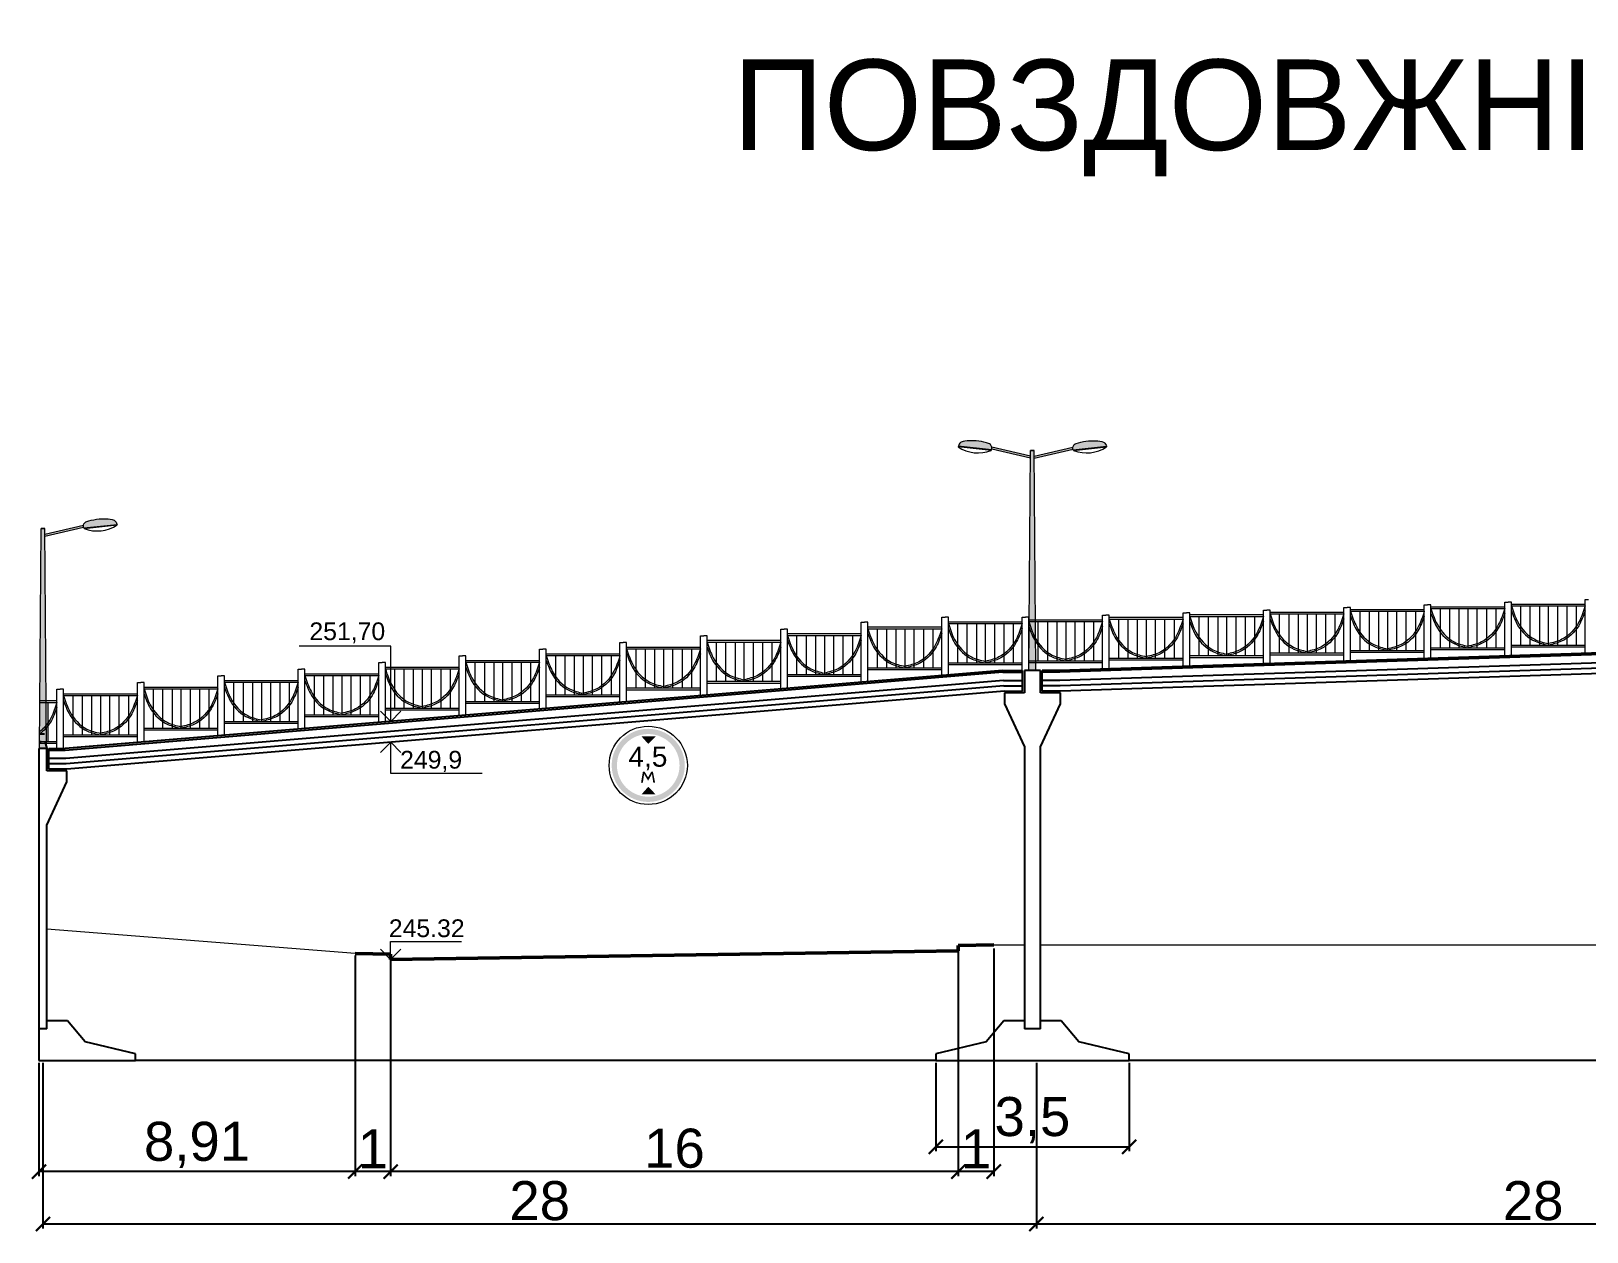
# Model space of a CAD drawing. Header units: millimetres. Extents: x -2123 to 5424, y -1286 to 835.
# Drawn here: x 4680.64 to 4724.49, y -855.01 to -821.18 of the extents above; entities that cross this region are included whole.
import ezdxf

# ---------------------------------------------------------------- set-up
doc = ezdxf.new("R2010")
doc.units = ezdxf.units.MM
doc.linetypes.add('невидимая2', pattern=[4.7625, 3.175, -1.5875])
doc.layers.get('0').update_dxf_attribs({"lineweight": 15})
for name, color, linetype, lineweight in [('вертикалка', 6, 'Continuous', 15), ('дорога', 126, 'Continuous', 25), ('Текст', 7, 'Continuous', 15)]:
    doc.layers.add(name, color=color, linetype=linetype, lineweight=lineweight)
doc.layers.add('розрізи', color=7, linetype='Continuous')
doc.styles.get("Standard").update_dxf_attribs({"font": 'arial.ttf'})
doc.dimstyles.new('Переход', dxfattribs={"dimscale": 0.1, "dimtxt": 11, "dimasz": 4, "dimexe": 1.25, "dimexo": 0.625, "dimgap": 0.9, "dimtad": 1, "dimtxsty": 'Standard', "dimblk": 'ARCHTICK', "dimcen": 2.5, "dimadec": 0, "dimazin": 0, "dimtfac": 1, "dimtmove": 0, "dimatfit": 3, "dimldrblk": 'ARCHTICK', "dimfxl": 1, "dimarcsym": 0})

# ---------------------------------------------------------------- blocks, each defined once
blk = doc.blocks.new('_ArchTick')
at = {"color": 0, "linetype": 'ByBlock', "const_width": 0.15}
blk.add_lwpolyline([(-0.5, -0.5), (0.5, 0.5)], dxfattribs=at)
blk = doc.blocks.new('*D859')
at = {"layer": 'Defpoints', "color": 0, "lineweight": 20, "transparency": 16777216}
for p in [(4708.979, -850.188), (4736.979, -850.188), (4708.979, -854.791)]:
    blk.add_point(p, dxfattribs=at)
at = {"layer": 'Текст', "color": 0, "lineweight": -2, "transparency": 16777216}
for p, q in [((4708.979, -850.25), (4708.979, -854.916)), ((4736.979, -850.25), (4736.979, -854.916)), ((4736.979, -854.791), (4708.979, -854.791))]:
    blk.add_line(p, q, dxfattribs=at)
at = {"layer": 'Текст', "color": 0, "lineweight": -2, "transparency": 16777216, "xscale": 0.4, "yscale": 0.4, "zscale": 0.4, "rotation": 180}
blk.add_blockref('_ArchTick', (4708.979, -854.791), dxfattribs=at)
at = {"layer": 'Текст', "color": 0, "lineweight": -2, "transparency": 16777216, "xscale": 0.4, "yscale": 0.4, "zscale": 0.4}
blk.add_blockref('_ArchTick', (4736.979, -854.791), dxfattribs=at)
at = {"layer": 'Текст', "color": 0, "transparency": 16777216, "insert": (4722.979, -854.139), "char_height": 1.1, "attachment_point": 5}
blk.add_mtext('28', dxfattribs=at)
blk = doc.blocks.new('*D860')
at = {"layer": 'Defpoints', "color": 0, "lineweight": 20, "transparency": 16777216}
for p in [(4680.979, -850.188), (4708.979, -850.188), (4680.979, -854.791)]:
    blk.add_point(p, dxfattribs=at)
at = {"layer": 'Текст', "color": 0, "lineweight": -2, "transparency": 16777216}
for p, q in [((4680.979, -850.25), (4680.979, -854.916)), ((4708.979, -850.25), (4708.979, -854.916)), ((4708.979, -854.791), (4680.979, -854.791))]:
    blk.add_line(p, q, dxfattribs=at)
at = {"layer": 'Текст', "color": 0, "lineweight": -2, "transparency": 16777216, "xscale": 0.4, "yscale": 0.4, "zscale": 0.4, "rotation": 180}
blk.add_blockref('_ArchTick', (4680.979, -854.791), dxfattribs=at)
at = {"layer": 'Текст', "color": 0, "lineweight": -2, "transparency": 16777216, "xscale": 0.4, "yscale": 0.4, "zscale": 0.4}
blk.add_blockref('_ArchTick', (4708.979, -854.791), dxfattribs=at)
at = {"layer": 'Текст', "color": 0, "transparency": 16777216, "insert": (4694.979, -854.139), "char_height": 1.1, "attachment_point": 5}
blk.add_mtext('28', dxfattribs=at)
blk = doc.blocks.new('*D861')
at = {"layer": 'Defpoints', "color": 0, "lineweight": 20, "transparency": 16777216}
for p in [(4706.777, -847.095), (4690.777, -847.335), (4690.777, -853.313)]:
    blk.add_point(p, dxfattribs=at)
at = {"layer": 'Текст', "color": 0, "lineweight": -2, "transparency": 16777216}
for p, q in [((4706.777, -847.157), (4706.777, -853.438)), ((4690.777, -847.397), (4690.777, -853.438)), ((4706.777, -853.313), (4690.777, -853.313))]:
    blk.add_line(p, q, dxfattribs=at)
at = {"layer": 'Текст', "color": 0, "lineweight": -2, "transparency": 16777216, "xscale": 0.4, "yscale": 0.4, "zscale": 0.4, "rotation": 180}
blk.add_blockref('_ArchTick', (4690.777, -853.313), dxfattribs=at)
at = {"layer": 'Текст', "color": 0, "lineweight": -2, "transparency": 16777216, "xscale": 0.4, "yscale": 0.4, "zscale": 0.4}
blk.add_blockref('_ArchTick', (4706.777, -853.313), dxfattribs=at)
at = {"layer": 'Текст', "color": 0, "transparency": 16777216, "insert": (4698.777, -852.662), "char_height": 1.1, "attachment_point": 5}
blk.add_mtext('16', dxfattribs=at)
blk = doc.blocks.new('*D862')
at = {"layer": 'Defpoints', "color": 0, "lineweight": 20, "transparency": 16777216}
for p in [(4689.777, -847.165), (4690.777, -847.185), (4689.777, -853.313)]:
    blk.add_point(p, dxfattribs=at)
at = {"layer": 'Текст', "color": 0, "lineweight": -2, "transparency": 16777216}
for p, q in [((4689.777, -847.227), (4689.777, -853.438)), ((4690.777, -847.247), (4690.777, -853.438)), ((4690.777, -853.313), (4689.777, -853.313))]:
    blk.add_line(p, q, dxfattribs=at)
at = {"layer": 'Текст', "color": 0, "lineweight": -2, "transparency": 16777216, "xscale": 0.4, "yscale": 0.4, "zscale": 0.4, "rotation": 180}
blk.add_blockref('_ArchTick', (4689.777, -853.313), dxfattribs=at)
at = {"layer": 'Текст', "color": 0, "lineweight": -2, "transparency": 16777216, "xscale": 0.4, "yscale": 0.4, "zscale": 0.4}
blk.add_blockref('_ArchTick', (4690.777, -853.313), dxfattribs=at)
at = {"layer": 'Текст', "color": 0, "transparency": 16777216, "insert": (4690.277, -852.671), "char_height": 1.1, "attachment_point": 5}
blk.add_mtext('1', dxfattribs=at)
blk = doc.blocks.new('*D841')
at = {"layer": 'Defpoints', "color": 0, "lineweight": 20, "transparency": 16777216}
for p in [(4706.777, -846.945), (4707.777, -846.965), (4706.777, -853.313)]:
    blk.add_point(p, dxfattribs=at)
at = {"layer": 'Текст', "color": 0, "lineweight": -2, "transparency": 16777216}
for p, q in [((4706.777, -847.007), (4706.777, -853.438)), ((4707.777, -847.027), (4707.777, -853.438)), ((4707.777, -853.313), (4706.777, -853.313))]:
    blk.add_line(p, q, dxfattribs=at)
at = {"layer": 'Текст', "color": 0, "lineweight": -2, "transparency": 16777216, "xscale": 0.4, "yscale": 0.4, "zscale": 0.4, "rotation": 180}
blk.add_blockref('_ArchTick', (4706.777, -853.313), dxfattribs=at)
at = {"layer": 'Текст', "color": 0, "lineweight": -2, "transparency": 16777216, "xscale": 0.4, "yscale": 0.4, "zscale": 0.4}
blk.add_blockref('_ArchTick', (4707.777, -853.313), dxfattribs=at)
at = {"layer": 'Текст', "color": 0, "transparency": 16777216, "insert": (4707.277, -852.671), "char_height": 1.1, "attachment_point": 5}
blk.add_mtext('1', dxfattribs=at)
blk = doc.blocks.new('*D868')
at = {"layer": 'Defpoints', "color": 0, "lineweight": 20, "transparency": 16777216}
for p in [(4706.142, -850.188), (4711.59, -850.188), (4711.59, -852.616)]:
    blk.add_point(p, dxfattribs=at)
at = {"layer": 'Текст', "color": 0, "lineweight": -2, "transparency": 16777216}
for p, q in [((4706.142, -850.25), (4706.142, -852.741)), ((4711.59, -850.25), (4711.59, -852.741)), ((4706.142, -852.616), (4711.59, -852.616))]:
    blk.add_line(p, q, dxfattribs=at)
at = {"layer": 'Текст', "color": 0, "lineweight": -2, "transparency": 16777216, "xscale": 0.4, "yscale": 0.4, "zscale": 0.4, "rotation": 180}
blk.add_blockref('_ArchTick', (4706.142, -852.616), dxfattribs=at)
at = {"layer": 'Текст', "color": 0, "lineweight": -2, "transparency": 16777216, "xscale": 0.4, "yscale": 0.4, "zscale": 0.4}
blk.add_blockref('_ArchTick', (4711.59, -852.616), dxfattribs=at)
at = {"layer": 'Текст', "color": 0, "transparency": 16777216, "insert": (4708.866, -851.865), "char_height": 1.1, "attachment_point": 5}
blk.add_mtext('3,5', dxfattribs=at)
blk = doc.blocks.new('3-13')
h = blk.add_hatch(color=1)
edge = h.paths.add_edge_path(flags=16)
edge.add_arc((3.5, 0), 2.8, 0, 360)
edge = h.paths.add_edge_path()
edge.add_arc((3.5, 0), 3.27, 0, 360)
blk.add_hatch(color=7).paths.add_polyline_path([(3.13, -0.77), (3.49, -1.37), (3.83, -0.77), (3.95, -1.54), (4.11, -1.54), (3.92, -0.57), (3.77, -0.57), (3.48, -1.07), (3.18, -0.57), (3.02, -0.57), (2.86, -1.54), (3.02, -1.54)])
at = {"color": 1}
blk.add_circle((3.5, 0), 3.5, dxfattribs=at)
at = {"color": 7}
for points in [[(2.89, 2.6), (4.17, 2.6), (3.5, 1.92)], [(2.89, -2.6), (4.17, -2.6), (3.5, -1.92)]]:
    blk.add_solid(points, dxfattribs=at)
at = {"insert": (1.72, 1.68), "char_height": 1.8, "attachment_point": 1}
blk.add_mtext_dynamic_manual_height_columns('4,5', width=3.8991, gutter_width=12.5, heights=[0], dxfattribs=at)
blk = doc.blocks.new('*D911')
at = {"layer": 'Defpoints', "color": 0, "lineweight": 20, "transparency": 16777216}
for p in [(4689.777, -847.165), (4680.866, -850.188), (4680.866, -853.313)]:
    blk.add_point(p, dxfattribs=at)
at = {"layer": 'Текст', "color": 0, "lineweight": -2, "transparency": 16777216}
for p, q in [((4689.777, -847.227), (4689.777, -853.438)), ((4680.866, -850.25), (4680.866, -853.438)), ((4689.777, -853.313), (4680.866, -853.313))]:
    blk.add_line(p, q, dxfattribs=at)
at = {"layer": 'Текст', "color": 0, "lineweight": -2, "transparency": 16777216, "xscale": 0.4, "yscale": 0.4, "zscale": 0.4, "rotation": 180}
blk.add_blockref('_ArchTick', (4680.866, -853.313), dxfattribs=at)
at = {"layer": 'Текст', "color": 0, "lineweight": -2, "transparency": 16777216, "xscale": 0.4, "yscale": 0.4, "zscale": 0.4}
blk.add_blockref('_ArchTick', (4689.777, -853.313), dxfattribs=at)
at = {"layer": 'Текст', "color": 0, "transparency": 16777216, "insert": (4685.321, -852.562), "char_height": 1.1, "attachment_point": 5}
blk.add_mtext('8,91', dxfattribs=at)

msp = doc.modelspace()

# ---------------------------------------------------------------- hatches: boundary and pattern name
at = {"layer": 'дорога', "lineweight": 5}
h = msp.add_hatch(color=0, dxfattribs=at)
h.dxf.hatch_style = 2
h.paths.add_polyline_path([(4708.965, -838.997), (4708.767, -838.998), (4708.765, -839.195), (4708.967, -839.195)])
h.paths.add_polyline_path([(4708.815, -832.997), (4708.915, -832.997), (4708.965, -838.997), (4708.765, -838.997)])
edge = h.paths.add_edge_path()
edge.add_spline(control_points=[(4710.015, -832.976), (4710.008, -832.959), (4710.005, -832.935), (4710.004, -832.906)], knot_values=[411.134828, 411.134828, 411.134828, 411.134828, 430.443611, 430.443611, 430.443611, 430.443611], degree=3, periodic=0)
edge.add_spline(control_points=[(4710.004, -832.906), (4710.027, -832.834), (4710.089, -832.788), (4710.414, -832.72), (4710.628, -832.723), (4710.847, -832.728), (4710.93, -832.81), (4710.951, -832.866), (4710.954, -832.877)], knot_values=[0, 0, 0, 0, 32.530138, 77.21019, 130.242015, 174.657331, 196.410436, 202.267979, 202.267979, 202.267979, 202.267979], degree=3, periodic=0)
edge.add_line((4710.954, -832.877), (4710.015, -832.976))
edge = h.paths.add_edge_path()
edge.add_spline(control_points=[(4710.004, -832.906), (4710.005, -832.927), (4710.007, -832.946), (4710.01, -832.961)], knot_values=[416.32852, 416.32852, 416.32852, 416.32852, 430.443611, 430.443611, 430.443611, 430.443611], degree=3, periodic=0)
edge.add_line((4710.01, -832.961), (4708.917, -833.213))
edge.add_line((4708.917, -833.213), (4708.916, -833.153))
edge.add_line((4708.916, -833.153), (4710.004, -832.906))
edge = h.paths.add_edge_path()
edge.add_spline(control_points=[(4706.777, -832.877), (4706.78, -832.866), (4706.8, -832.81), (4706.883, -832.728), (4707.102, -832.723), (4707.316, -832.72), (4707.641, -832.788), (4707.703, -832.834), (4707.726, -832.906)], knot_values=[0, 0, 0, 0, 5.857543, 27.610648, 72.025964, 125.057789, 169.737841, 202.267979, 202.267979, 202.267979, 202.267979], degree=3, periodic=0)
edge.add_spline(control_points=[(4707.726, -832.906), (4707.725, -832.935), (4707.722, -832.959), (4707.715, -832.976)], knot_values=[411.134828, 411.134828, 411.134828, 411.134828, 430.443611, 430.443611, 430.443611, 430.443611], degree=3, periodic=0)
edge.add_line((4707.715, -832.976), (4706.777, -832.877))
edge = h.paths.add_edge_path()
edge.add_line((4708.814, -833.153), (4708.813, -833.213))
edge.add_line((4708.813, -833.213), (4707.72, -832.961))
edge.add_spline(control_points=[(4707.72, -832.961), (4707.724, -832.946), (4707.725, -832.927), (4707.726, -832.906)], knot_values=[416.32852, 416.32852, 416.32852, 416.32852, 430.443611, 430.443611, 430.443611, 430.443611], degree=3, periodic=0)
edge.add_line((4707.726, -832.906), (4708.814, -833.153))
h = msp.add_hatch(color=0, dxfattribs=at)
h.dxf.hatch_style = 2
h.paths.add_polyline_path([(4681.078, -841.196), (4680.879, -841.198), (4680.878, -841.395), (4681.079, -841.395)])
h.paths.add_polyline_path([(4680.928, -835.196), (4681.028, -835.196), (4681.078, -841.196), (4680.878, -841.196)])
edge = h.paths.add_edge_path()
edge.add_spline(control_points=[(4682.128, -835.176), (4682.12, -835.158), (4682.118, -835.135), (4682.117, -835.105)], knot_values=[411.134828, 411.134828, 411.134828, 411.134828, 430.443611, 430.443611, 430.443611, 430.443611], degree=3, periodic=0)
edge.add_spline(control_points=[(4682.117, -835.105), (4682.14, -835.034), (4682.202, -834.987), (4682.527, -834.919), (4682.741, -834.922), (4682.96, -834.928), (4683.043, -835.009), (4683.063, -835.066), (4683.066, -835.077)], knot_values=[0, 0, 0, 0, 32.530138, 77.21019, 130.242015, 174.657331, 196.410436, 202.267979, 202.267979, 202.267979, 202.267979], degree=3, periodic=0)
edge.add_line((4683.066, -835.077), (4682.128, -835.176))
edge = h.paths.add_edge_path()
edge.add_spline(control_points=[(4682.117, -835.105), (4682.118, -835.127), (4682.119, -835.145), (4682.123, -835.16)], knot_values=[416.32852, 416.32852, 416.32852, 416.32852, 430.443611, 430.443611, 430.443611, 430.443611], degree=3, periodic=0)
edge.add_line((4682.123, -835.16), (4681.029, -835.412))
edge.add_line((4681.029, -835.412), (4681.029, -835.353))
edge.add_line((4681.029, -835.353), (4682.117, -835.105))

# ---------------------------------------------------------------- linework, layer by layer
at = {"color": 0}
for p, q in [((4689.777, -847.165), (4681.091, -846.48)), ((4707.777, -846.925), (4708.641, -846.925)), ((4709.091, -846.925), (4736.641, -846.925))]:
    msp.add_line(p, q, dxfattribs=at)
at = {"color": 0, "lineweight": 50}
msp.add_line((4706.777, -847.095), (4706.774, -846.945), dxfattribs=at)
at = {"color": 0, "lineweight": 9}
for points in [[(4690.781, -840.631), (4690.781, -838.505), (4688.202, -838.505)], [(4690.779, -840.629), (4690.491, -840.341)], [(4690.779, -840.629), (4691.067, -840.341)], [(4690.781, -841.213), (4690.493, -841.501)], [(4690.777, -841.213), (4690.777, -842.086), (4693.355, -842.086)], [(4690.781, -841.213), (4691.069, -841.501)], [(4690.777, -847.335), (4690.489, -847.047)], [(4690.777, -847.335), (4690.777, -846.835), (4692.777, -846.835)], [(4690.777, -847.335), (4691.065, -847.047)], [(4690.777, -847.335), (4691.065, -847.047)]]:
    msp.add_lwpolyline(points, dxfattribs=at)
at = {"color": 0, "lineweight": 50}
for points in [[(4690.777, -847.335), (4706.777, -847.095)], [(4707.777, -846.925), (4706.777, -846.945)], [(4689.777, -847.165), (4690.777, -847.185)], [(4690.777, -847.335), (4690.777, -847.185)]]:
    msp.add_lwpolyline(points, dxfattribs=at)
at = {"layer": 'дорога', "color": 0, "lineweight": 5}
for p, q in [((4707.703, -832.995), (4706.773, -832.893)), ((4707.715, -832.976), (4706.777, -832.877)), ((4708.813, -833.213), (4707.72, -832.961)), ((4708.814, -833.153), (4707.726, -832.906)), ((4708.765, -839.195), (4708.815, -832.997)), ((4708.815, -832.997), (4708.915, -832.997)), ((4708.915, -832.997), (4708.815, -832.997)), ((4708.967, -839.195), (4708.915, -832.997)), ((4708.916, -833.153), (4710.004, -832.906)), ((4708.917, -833.213), (4710.01, -832.961)), ((4710.015, -832.976), (4710.954, -832.877)), ((4710.028, -832.995), (4710.957, -832.893)), ((4708.812, -833.382), (4708.812, -833.381)), ((4708.918, -833.382), (4708.918, -833.381)), ((4680.878, -841.395), (4680.928, -835.196)), ((4680.928, -835.196), (4681.028, -835.196)), ((4681.028, -835.196), (4680.928, -835.196)), ((4681.079, -841.395), (4681.028, -835.196)), ((4681.029, -835.353), (4682.117, -835.105)), ((4681.029, -835.412), (4682.123, -835.16)), ((4682.128, -835.176), (4683.066, -835.077)), ((4682.14, -835.195), (4683.07, -835.093)), ((4680.924, -835.581), (4680.925, -835.581)), ((4681.031, -835.581), (4681.031, -835.581)), ((4715.378, -839.008), (4715.378, -837.492)), ((4715.378, -837.492), (4715.472, -837.492)), ((4715.566, -837.492), (4715.472, -837.492)), ((4715.566, -837.492), (4715.472, -837.492)), ((4715.566, -839.002), (4715.566, -837.492)), ((4717.645, -838.935), (4717.645, -837.419)), ((4717.645, -837.419), (4717.739, -837.419)), ((4717.833, -837.419), (4717.739, -837.419)), ((4717.833, -837.419), (4717.739, -837.419)), ((4717.833, -838.928), (4717.833, -837.419)), ((4717.833, -837.474), (4719.912, -837.474)), ((4719.912, -838.861), (4719.912, -837.345)), ((4719.912, -837.345), (4720.006, -837.345)), ((4720.1, -837.345), (4720.006, -837.345)), ((4720.1, -837.345), (4720.006, -837.345)), ((4720.1, -838.855), (4720.1, -837.345)), ((4720.1, -837.4), (4722.179, -837.4)), ((4720.1, -837.45), (4722.179, -837.45)), ((4720.358, -837.45), (4720.358, -838.553)), ((4720.623, -837.45), (4720.623, -838.553)), ((4720.889, -837.45), (4720.889, -838.553)), ((4721.14, -837.45), (4721.14, -838.553)), ((4721.396, -837.45), (4721.396, -838.553)), ((4721.662, -837.45), (4721.662, -838.553)), ((4721.927, -837.45), (4721.927, -838.553)), ((4722.179, -838.787), (4722.179, -837.271)), ((4722.179, -837.271), (4722.274, -837.271)), ((4722.368, -837.271), (4722.274, -837.271)), ((4722.368, -837.271), (4722.274, -837.271)), ((4722.368, -838.781), (4722.368, -837.271)), ((4722.368, -837.326), (4724.447, -837.326)), ((4722.368, -837.376), (4724.447, -837.376)), ((4722.625, -837.376), (4722.625, -838.48)), ((4722.89, -837.376), (4722.89, -838.48)), ((4723.156, -837.376), (4723.156, -838.48)), ((4723.407, -837.376), (4723.407, -838.48)), ((4723.663, -837.376), (4723.663, -838.48)), ((4723.929, -837.376), (4723.929, -838.48)), ((4724.194, -837.376), (4724.194, -838.48)), ((4724.447, -838.713), (4724.447, -837.197)), ((4724.447, -837.197), (4724.541, -837.197)), ((4704.043, -837.838), (4704.137, -837.838)), ((4704.043, -839.527), (4704.043, -837.838)), ((4704.231, -837.838), (4704.137, -837.838)), ((4704.231, -839.511), (4704.231, -837.838)), ((4704.231, -839.511), (4704.231, -837.838)), ((4706.31, -837.695), (4706.404, -837.695)), ((4706.31, -839.338), (4706.31, -837.695)), ((4706.498, -837.695), (4706.404, -837.695)), ((4706.498, -837.695), (4706.404, -837.695)), ((4706.498, -839.323), (4706.498, -837.695)), ((4706.498, -839.323), (4706.498, -837.695)), ((4706.498, -837.825), (4708.577, -837.825)), ((4706.498, -837.875), (4708.577, -837.875)), ((4706.755, -837.875), (4706.755, -838.978)), ((4707.021, -837.875), (4707.021, -838.978)), ((4707.287, -837.875), (4707.287, -838.978)), ((4707.538, -837.875), (4707.538, -838.978)), ((4707.793, -837.875), (4707.793, -838.978)), ((4708.059, -837.875), (4708.059, -838.978)), ((4708.325, -837.875), (4708.325, -838.978)), ((4708.577, -839.195), (4708.577, -837.695)), ((4708.577, -837.695), (4708.671, -837.695)), ((4708.765, -837.695), (4708.671, -837.695)), ((4708.765, -837.695), (4708.671, -837.695)), ((4708.765, -839.195), (4708.765, -837.695)), ((4708.765, -839.195), (4708.765, -837.695)), ((4708.765, -837.769), (4710.844, -837.769)), ((4708.765, -837.819), (4710.844, -837.819)), ((4709.022, -837.819), (4709.022, -838.923)), ((4709.288, -837.819), (4709.288, -838.923)), ((4709.554, -837.819), (4709.554, -838.923)), ((4709.805, -837.819), (4709.805, -838.923)), ((4710.06, -837.819), (4710.06, -838.923)), ((4710.326, -837.819), (4710.326, -838.923)), ((4710.592, -837.819), (4710.592, -838.923)), ((4710.844, -839.156), (4710.844, -837.64)), ((4710.844, -837.64), (4710.938, -837.64)), ((4711.032, -837.64), (4710.938, -837.64)), ((4711.032, -837.64), (4710.938, -837.64)), ((4711.032, -839.15), (4711.032, -837.64)), ((4711.032, -837.695), (4713.111, -837.695)), ((4711.032, -837.745), (4713.111, -837.745)), ((4711.289, -837.745), (4711.289, -838.849)), ((4711.555, -837.745), (4711.555, -838.849)), ((4711.821, -837.745), (4711.821, -838.849)), ((4712.072, -837.745), (4712.072, -838.849)), ((4712.328, -837.745), (4712.328, -838.849)), ((4712.593, -837.745), (4712.593, -838.849)), ((4712.859, -837.745), (4712.859, -838.849)), ((4713.111, -839.082), (4713.111, -837.566)), ((4713.111, -837.566), (4713.205, -837.566)), ((4713.299, -837.566), (4713.205, -837.566)), ((4713.299, -837.566), (4713.205, -837.566)), ((4713.299, -839.076), (4713.299, -837.566)), ((4713.299, -837.622), (4715.378, -837.622)), ((4713.299, -837.672), (4715.378, -837.672)), ((4713.556, -837.672), (4713.556, -838.775)), ((4713.822, -837.672), (4713.822, -838.775)), ((4714.088, -837.672), (4714.088, -838.775)), ((4714.339, -837.672), (4714.339, -838.775)), ((4714.595, -837.672), (4714.595, -838.775)), ((4714.86, -837.672), (4714.86, -838.775)), ((4715.126, -837.672), (4715.126, -838.775)), ((4715.566, -837.548), (4717.645, -837.548)), ((4715.566, -837.598), (4717.645, -837.598)), ((4715.824, -837.598), (4715.824, -838.701)), ((4716.089, -837.598), (4716.089, -838.701)), ((4716.355, -837.598), (4716.355, -838.701)), ((4716.606, -837.598), (4716.606, -838.701)), ((4716.862, -837.598), (4716.862, -838.701)), ((4717.127, -837.598), (4717.127, -838.701)), ((4717.393, -837.598), (4717.393, -838.701)), ((4717.833, -837.524), (4719.912, -837.524)), ((4718.091, -837.524), (4718.091, -838.627)), ((4718.356, -837.524), (4718.356, -838.627)), ((4718.622, -837.524), (4718.622, -838.627)), ((4718.873, -837.524), (4718.873, -838.627)), ((4719.129, -837.524), (4719.129, -838.627)), ((4719.394, -837.524), (4719.394, -838.627)), ((4719.66, -837.524), (4719.66, -838.627)), ((4699.509, -838.216), (4699.603, -838.216)), ((4699.509, -839.904), (4699.509, -838.216)), ((4699.697, -838.216), (4699.603, -838.216)), ((4699.697, -839.889), (4699.697, -838.216)), ((4699.697, -839.889), (4699.697, -838.216)), ((4699.697, -838.345), (4701.776, -838.345)), ((4701.776, -838.027), (4701.87, -838.027)), ((4701.776, -839.716), (4701.776, -838.027)), ((4701.964, -838.027), (4701.87, -838.027)), ((4701.964, -839.7), (4701.964, -838.027)), ((4701.964, -839.7), (4701.964, -838.027)), ((4701.964, -838.156), (4704.043, -838.156)), ((4701.964, -838.206), (4704.043, -838.206)), ((4702.221, -838.206), (4702.221, -839.309)), ((4702.487, -838.206), (4702.487, -839.309)), ((4702.753, -838.206), (4702.753, -839.309)), ((4703.003, -838.206), (4703.003, -839.309)), ((4703.259, -838.206), (4703.259, -839.309)), ((4703.525, -838.206), (4703.525, -839.309)), ((4703.791, -838.206), (4703.791, -839.309)), ((4704.231, -837.967), (4706.31, -837.967)), ((4704.231, -838.017), (4706.31, -838.017)), ((4704.488, -838.017), (4704.488, -839.121)), ((4704.754, -838.017), (4704.754, -839.121)), ((4705.02, -838.017), (4705.02, -839.121)), ((4705.271, -838.017), (4705.271, -839.121)), ((4705.526, -838.017), (4705.526, -839.121)), ((4705.792, -838.017), (4705.792, -839.121)), ((4706.058, -838.017), (4706.058, -839.121)), ((4692.708, -838.782), (4692.802, -838.782)), ((4692.708, -840.471), (4692.708, -838.782)), ((4692.896, -838.782), (4692.802, -838.782)), ((4692.896, -840.455), (4692.896, -838.782)), ((4692.896, -840.455), (4692.896, -838.782)), ((4694.975, -838.593), (4695.069, -838.593)), ((4694.975, -840.282), (4694.975, -838.593)), ((4695.163, -838.593), (4695.069, -838.593)), ((4695.163, -840.266), (4695.163, -838.593)), ((4695.163, -840.266), (4695.163, -838.593)), ((4695.163, -838.722), (4697.242, -838.722)), ((4695.163, -838.772), (4697.242, -838.772)), ((4695.42, -838.772), (4695.42, -839.876)), ((4695.686, -838.772), (4695.686, -839.876)), ((4695.951, -838.772), (4695.951, -839.876)), ((4696.202, -838.772), (4696.202, -839.876)), ((4696.458, -838.772), (4696.458, -839.876)), ((4696.724, -838.772), (4696.724, -839.876)), ((4696.99, -838.772), (4696.99, -839.876)), ((4697.242, -838.404), (4697.336, -838.404)), ((4697.242, -840.093), (4697.242, -838.404)), ((4697.43, -838.404), (4697.336, -838.404)), ((4697.43, -840.077), (4697.43, -838.404)), ((4697.43, -840.077), (4697.43, -838.404)), ((4697.43, -838.534), (4699.509, -838.534)), ((4697.43, -838.584), (4699.509, -838.584)), ((4697.687, -838.584), (4697.687, -839.687)), ((4697.953, -838.584), (4697.953, -839.687)), ((4698.218, -838.584), (4698.218, -839.687)), ((4698.469, -838.584), (4698.469, -839.687)), ((4698.725, -838.584), (4698.725, -839.687)), ((4698.991, -838.584), (4698.991, -839.687)), ((4699.257, -838.584), (4699.257, -839.687)), ((4699.697, -838.395), (4701.776, -838.395)), ((4699.954, -838.395), (4699.954, -839.498)), ((4700.22, -838.395), (4700.22, -839.498)), ((4700.486, -838.395), (4700.486, -839.498)), ((4700.736, -838.395), (4700.736, -839.498)), ((4700.992, -838.395), (4700.992, -839.498)), ((4701.258, -838.395), (4701.258, -839.498)), ((4701.524, -838.395), (4701.524, -839.498)), ((4713.299, -838.775), (4715.378, -838.775)), ((4713.299, -838.825), (4715.378, -838.825)), ((4715.566, -838.701), (4717.645, -838.701)), ((4715.566, -838.751), (4717.645, -838.751)), ((4717.833, -838.627), (4719.912, -838.627)), ((4717.833, -838.677), (4719.912, -838.677)), ((4720.1, -838.553), (4722.179, -838.553)), ((4720.1, -838.603), (4722.179, -838.603)), ((4722.368, -838.48), (4724.447, -838.48)), ((4722.368, -838.53), (4724.447, -838.53)), ((4688.174, -839.159), (4688.268, -839.159)), ((4688.174, -840.848), (4688.174, -839.159)), ((4688.362, -839.159), (4688.268, -839.159)), ((4688.362, -840.832), (4688.362, -839.159)), ((4688.362, -840.832), (4688.362, -839.159)), ((4690.441, -838.971), (4690.535, -838.971)), ((4690.441, -840.659), (4690.441, -838.971)), ((4690.629, -838.971), (4690.535, -838.971)), ((4690.629, -840.644), (4690.629, -838.971)), ((4690.629, -840.644), (4690.629, -838.971)), ((4690.629, -839.1), (4692.708, -839.1)), ((4690.629, -839.15), (4692.708, -839.15)), ((4690.886, -839.15), (4690.886, -840.253)), ((4691.152, -839.15), (4691.152, -840.253)), ((4691.417, -839.15), (4691.417, -840.253)), ((4691.668, -839.15), (4691.668, -840.253)), ((4691.924, -839.15), (4691.924, -840.253)), ((4692.19, -839.15), (4692.19, -840.253)), ((4692.455, -839.15), (4692.455, -840.253)), ((4692.896, -838.911), (4694.975, -838.911)), ((4692.896, -838.961), (4694.975, -838.961)), ((4693.153, -838.961), (4693.153, -840.064)), ((4693.419, -838.961), (4693.419, -840.064)), ((4693.684, -838.961), (4693.684, -840.064)), ((4693.935, -838.961), (4693.935, -840.064)), ((4694.191, -838.961), (4694.191, -840.064)), ((4694.457, -838.961), (4694.457, -840.064)), ((4694.723, -838.961), (4694.723, -840.064)), ((4704.231, -839.121), (4706.31, -839.121)), ((4704.231, -839.171), (4706.31, -839.171)), ((4706.498, -838.978), (4708.577, -838.978)), ((4706.498, -839.028), (4708.577, -839.028)), ((4708.765, -838.923), (4710.844, -838.923)), ((4708.765, -838.973), (4710.844, -838.973)), ((4711.032, -838.849), (4713.111, -838.849)), ((4711.032, -838.899), (4713.111, -838.899)), ((4683.639, -839.537), (4683.733, -839.537)), ((4683.639, -841.225), (4683.639, -839.537)), ((4683.828, -839.537), (4683.733, -839.537)), ((4683.828, -841.21), (4683.828, -839.537)), ((4683.828, -841.21), (4683.828, -839.537)), ((4683.828, -839.666), (4685.907, -839.666)), ((4685.907, -839.348), (4686.001, -839.348)), ((4685.907, -841.037), (4685.907, -839.348)), ((4686.095, -839.348), (4686.001, -839.348)), ((4686.095, -841.021), (4686.095, -839.348)), ((4686.095, -841.021), (4686.095, -839.348)), ((4686.095, -839.477), (4688.174, -839.477)), ((4686.095, -839.527), (4688.174, -839.527)), ((4686.352, -839.527), (4686.352, -840.63)), ((4686.617, -839.527), (4686.617, -840.63)), ((4686.883, -839.527), (4686.883, -840.63)), ((4687.134, -839.527), (4687.134, -840.63)), ((4687.39, -839.527), (4687.39, -840.63)), ((4687.656, -839.527), (4687.656, -840.63)), ((4687.921, -839.527), (4687.921, -840.63)), ((4688.362, -839.288), (4690.441, -839.288)), ((4688.362, -839.338), (4690.441, -839.338)), ((4688.619, -839.338), (4688.619, -840.442)), ((4688.885, -839.338), (4688.885, -840.442)), ((4689.15, -839.338), (4689.15, -840.442)), ((4689.401, -839.338), (4689.401, -840.442)), ((4689.657, -839.338), (4689.657, -840.442)), ((4689.923, -839.338), (4689.923, -840.442)), ((4690.188, -839.338), (4690.188, -840.442)), ((4697.43, -839.687), (4699.509, -839.687)), ((4699.697, -839.498), (4701.776, -839.498)), ((4699.697, -839.548), (4701.776, -839.548)), ((4701.964, -839.309), (4704.043, -839.309)), ((4701.964, -839.359), (4704.043, -839.359)), ((4680.888, -840.093), (4681.372, -840.093)), ((4680.889, -840.043), (4681.372, -840.043)), ((4681.12, -840.093), (4681.12, -841.196)), ((4681.372, -839.725), (4681.466, -839.725)), ((4681.372, -841.414), (4681.372, -839.725)), ((4681.56, -839.725), (4681.466, -839.725)), ((4681.56, -841.398), (4681.56, -839.725)), ((4681.56, -841.398), (4681.56, -839.725)), ((4681.56, -839.854), (4683.639, -839.854)), ((4681.56, -839.904), (4683.639, -839.904)), ((4681.818, -839.904), (4681.818, -841.008)), ((4682.083, -839.904), (4682.083, -841.008)), ((4682.349, -839.904), (4682.349, -841.008)), ((4682.6, -839.904), (4682.6, -841.008)), ((4682.856, -839.904), (4682.856, -841.008)), ((4683.121, -839.904), (4683.121, -841.008)), ((4683.387, -839.904), (4683.387, -841.008)), ((4683.828, -839.716), (4685.907, -839.716)), ((4684.085, -839.716), (4684.085, -840.819)), ((4684.35, -839.716), (4684.35, -840.819)), ((4684.616, -839.716), (4684.616, -840.819)), ((4684.867, -839.716), (4684.867, -840.819)), ((4685.123, -839.716), (4685.123, -840.819)), ((4685.389, -839.716), (4685.389, -840.819)), ((4685.654, -839.716), (4685.654, -840.819)), ((4692.896, -840.064), (4694.975, -840.064)), ((4692.896, -840.114), (4694.975, -840.114)), ((4695.163, -839.876), (4697.242, -839.876)), ((4695.163, -839.926), (4697.242, -839.926)), ((4697.43, -839.737), (4699.509, -839.737)), ((4688.362, -840.442), (4690.441, -840.442)), ((4688.362, -840.492), (4690.441, -840.492)), ((4690.629, -840.253), (4692.708, -840.253)), ((4690.629, -840.303), (4692.708, -840.303)), ((4681.56, -841.008), (4683.639, -841.008)), ((4683.828, -840.819), (4685.907, -840.819)), ((4683.828, -840.869), (4685.907, -840.869)), ((4686.095, -840.63), (4688.174, -840.63)), ((4686.095, -840.68), (4688.174, -840.68)), ((4680.879, -841.196), (4681.372, -841.196)), ((4680.879, -841.246), (4681.372, -841.246)), ((4681.56, -841.058), (4683.639, -841.058))]:
    msp.add_line(p, q, dxfattribs=at)
for centre, start, end in [((4707.335, -832.063), 235.9191, 291.5235), ((4710.395, -832.063), 248.4765, 304.0809), ((4682.508, -834.262), 248.4765, 304.0809)]:
    msp.add_arc(centre, 1.002, start, end, dxfattribs=at)
for points, knots in [([(4707.726, -832.906), (4707.703, -832.834), (4707.641, -832.788), (4707.316, -832.72), (4707.102, -832.723), (4706.883, -832.728), (4706.797, -832.813), (4706.775, -832.879), (4706.773, -832.893)], [0, 0, 0, 0, 32.530138, 77.21019, 130.242015, 174.657331, 196.410436, 205.373259, 205.373259, 205.373259, 205.373259]), ([(4707.703, -832.995), (4707.703, -832.995), (4707.72, -832.977), (4707.725, -832.947), (4707.726, -832.906)], [402.843137, 402.843137, 402.843137, 402.843137, 403.371236, 430.443611, 430.443611, 430.443611, 430.443611]), ([(4710.004, -832.906), (4710.027, -832.834), (4710.089, -832.788), (4710.414, -832.72), (4710.628, -832.723), (4710.847, -832.728), (4710.934, -832.813), (4710.955, -832.879), (4710.957, -832.893)], [0, 0, 0, 0, 32.530138, 77.21019, 130.242015, 174.657331, 196.410436, 205.373259, 205.373259, 205.373259, 205.373259]), ([(4710.028, -832.995), (4710.027, -832.995), (4710.01, -832.977), (4710.006, -832.947), (4710.004, -832.906)], [402.843137, 402.843137, 402.843137, 402.843137, 403.371236, 430.443611, 430.443611, 430.443611, 430.443611]), ([(4682.117, -835.105), (4682.14, -835.034), (4682.202, -834.987), (4682.527, -834.919), (4682.741, -834.922), (4682.96, -834.928), (4683.046, -835.013), (4683.068, -835.079), (4683.07, -835.093)], [0, 0, 0, 0, 32.530138, 77.21019, 130.242015, 174.657331, 196.410436, 205.373259, 205.373259, 205.373259, 205.373259]), ([(4682.14, -835.195), (4682.14, -835.195), (4682.123, -835.177), (4682.118, -835.147), (4682.117, -835.105)], [402.843137, 402.843137, 402.843137, 402.843137, 403.371236, 430.443611, 430.443611, 430.443611, 430.443611]), ([(4681.372, -840.093), (4681.324, -840.243), (4681.225, -840.552), (4681.013, -840.823), (4680.881, -840.927)], [0, 0, 0, 0, 0.4743998, 0.9726488, 0.9726488, 0.9726488, 0.9726488]), ([(4681.372, -840.231), (4681.32, -840.375), (4681.217, -840.66), (4681.004, -840.895), (4680.881, -840.985)], [0, 0, 0, 0, 0.4574186, 0.9064456, 0.9064456, 0.9064456, 0.9064456])]:
    msp.add_open_spline(points, degree=3, knots=knots, dxfattribs=at)
for points in [[(4720.1, -837.45), (4720.273, -837.892), (4720.755, -838.39), (4721.14, -838.512)], [(4722.179, -837.45), (4722.007, -837.892), (4721.525, -838.39), (4721.14, -838.512)], [(4722.368, -837.376), (4722.54, -837.818), (4723.022, -838.316), (4723.407, -838.438)], [(4724.447, -837.376), (4724.274, -837.818), (4723.792, -838.316), (4723.407, -838.438)], [(4706.498, -837.875), (4706.67, -838.317), (4707.153, -838.814), (4707.538, -838.937)], [(4708.577, -837.875), (4708.405, -838.317), (4707.923, -838.814), (4707.538, -838.937)], [(4708.765, -837.819), (4708.937, -838.261), (4709.42, -838.759), (4709.805, -838.881)], [(4710.844, -837.819), (4710.672, -838.261), (4710.19, -838.759), (4709.805, -838.881)], [(4711.032, -837.745), (4711.204, -838.187), (4711.687, -838.685), (4712.072, -838.807)], [(4711.032, -837.884), (4711.217, -838.302), (4711.704, -838.742), (4712.072, -838.849)], [(4713.111, -837.745), (4712.939, -838.187), (4712.457, -838.685), (4712.072, -838.807)], [(4713.111, -837.884), (4712.927, -838.302), (4712.439, -838.742), (4712.072, -838.849)], [(4713.299, -837.672), (4713.472, -838.114), (4713.954, -838.611), (4714.339, -838.734)], [(4713.299, -837.81), (4713.484, -838.228), (4713.971, -838.669), (4714.339, -838.775)], [(4715.378, -837.672), (4715.206, -838.114), (4714.724, -838.611), (4714.339, -838.734)], [(4715.378, -837.81), (4715.194, -838.228), (4714.707, -838.669), (4714.339, -838.775)], [(4715.566, -837.598), (4715.739, -838.04), (4716.221, -838.537), (4716.606, -838.66)], [(4715.566, -837.736), (4715.751, -838.154), (4716.238, -838.595), (4716.606, -838.701)], [(4717.645, -837.598), (4717.473, -838.04), (4716.991, -838.537), (4716.606, -838.66)], [(4717.645, -837.736), (4717.461, -838.154), (4716.974, -838.595), (4716.606, -838.701)], [(4717.833, -837.524), (4718.006, -837.966), (4718.488, -838.464), (4718.873, -838.586)], [(4717.833, -837.662), (4718.018, -838.081), (4718.505, -838.521), (4718.873, -838.627)], [(4719.912, -837.524), (4719.74, -837.966), (4719.258, -838.464), (4718.873, -838.586)], [(4719.912, -837.662), (4719.728, -838.081), (4719.241, -838.521), (4718.873, -838.627)], [(4720.1, -837.588), (4720.285, -838.007), (4720.772, -838.447), (4721.14, -838.553)], [(4722.179, -837.588), (4721.995, -838.007), (4721.508, -838.447), (4721.14, -838.553)], [(4722.368, -837.514), (4722.552, -837.933), (4723.039, -838.373), (4723.407, -838.48)], [(4724.447, -837.514), (4724.262, -837.933), (4723.775, -838.373), (4723.407, -838.48)], [(4701.964, -838.206), (4702.136, -838.648), (4702.618, -839.146), (4703.003, -839.268)], [(4701.964, -838.344), (4702.149, -838.763), (4702.636, -839.203), (4703.003, -839.309)], [(4704.043, -838.206), (4703.871, -838.648), (4703.388, -839.146), (4703.003, -839.268)], [(4704.043, -838.344), (4703.858, -838.763), (4703.371, -839.203), (4703.003, -839.309)], [(4704.231, -838.017), (4704.403, -838.459), (4704.886, -838.957), (4705.271, -839.079)], [(4704.231, -838.156), (4704.416, -838.574), (4704.903, -839.014), (4705.271, -839.121)], [(4706.31, -838.017), (4706.138, -838.459), (4705.656, -838.957), (4705.271, -839.079)], [(4706.31, -838.156), (4706.126, -838.574), (4705.638, -839.014), (4705.271, -839.121)], [(4706.498, -838.013), (4706.683, -838.431), (4707.17, -838.872), (4707.538, -838.978)], [(4708.577, -838.013), (4708.393, -838.431), (4707.905, -838.872), (4707.538, -838.978)], [(4708.765, -837.957), (4708.95, -838.376), (4709.437, -838.816), (4709.805, -838.923)], [(4710.844, -837.957), (4710.66, -838.376), (4710.172, -838.816), (4709.805, -838.923)], [(4695.163, -838.772), (4695.335, -839.214), (4695.817, -839.712), (4696.202, -839.834)], [(4697.242, -838.772), (4697.07, -839.214), (4696.587, -839.712), (4696.202, -839.834)], [(4697.43, -838.584), (4697.602, -839.026), (4698.084, -839.523), (4698.469, -839.646)], [(4697.43, -838.722), (4697.614, -839.14), (4698.102, -839.581), (4698.469, -839.687)], [(4699.509, -838.584), (4699.337, -839.026), (4698.854, -839.523), (4698.469, -839.646)], [(4699.509, -838.722), (4699.324, -839.14), (4698.837, -839.581), (4698.469, -839.687)], [(4699.697, -838.395), (4699.869, -838.837), (4700.351, -839.334), (4700.736, -839.457)], [(4699.697, -838.533), (4699.881, -838.951), (4700.369, -839.392), (4700.736, -839.498)], [(4701.776, -838.395), (4701.604, -838.837), (4701.121, -839.334), (4700.736, -839.457)], [(4701.776, -838.533), (4701.591, -838.951), (4701.104, -839.392), (4700.736, -839.498)], [(4690.629, -839.15), (4690.801, -839.592), (4691.283, -840.089), (4691.668, -840.212)], [(4692.708, -839.15), (4692.535, -839.592), (4692.053, -840.089), (4691.668, -840.212)], [(4692.896, -838.961), (4693.068, -839.403), (4693.55, -839.901), (4693.935, -840.023)], [(4692.896, -839.099), (4693.08, -839.518), (4693.568, -839.958), (4693.935, -840.064)], [(4694.975, -838.961), (4694.803, -839.403), (4694.32, -839.901), (4693.935, -840.023)], [(4694.975, -839.099), (4694.79, -839.518), (4694.303, -839.958), (4693.935, -840.064)], [(4695.163, -838.91), (4695.347, -839.329), (4695.835, -839.769), (4696.202, -839.876)], [(4697.242, -838.91), (4697.057, -839.329), (4696.57, -839.769), (4696.202, -839.876)], [(4686.095, -839.527), (4686.267, -839.969), (4686.749, -840.467), (4687.134, -840.589)], [(4686.095, -839.665), (4686.279, -840.084), (4686.766, -840.524), (4687.134, -840.63)], [(4688.174, -839.527), (4688.001, -839.969), (4687.519, -840.467), (4687.134, -840.589)], [(4688.174, -839.665), (4687.989, -840.084), (4687.502, -840.524), (4687.134, -840.63)], [(4688.362, -839.338), (4688.534, -839.78), (4689.016, -840.278), (4689.401, -840.4)], [(4688.362, -839.476), (4688.546, -839.895), (4689.033, -840.335), (4689.401, -840.442)], [(4690.441, -839.338), (4690.268, -839.78), (4689.786, -840.278), (4689.401, -840.4)], [(4690.441, -839.476), (4690.256, -839.895), (4689.769, -840.335), (4689.401, -840.442)], [(4690.629, -839.288), (4690.813, -839.706), (4691.3, -840.147), (4691.668, -840.253)], [(4692.708, -839.288), (4692.523, -839.706), (4692.036, -840.147), (4691.668, -840.253)], [(4681.56, -839.904), (4681.733, -840.346), (4682.215, -840.844), (4682.6, -840.966)], [(4681.56, -840.043), (4681.745, -840.461), (4682.232, -840.901), (4682.6, -841.008)], [(4683.639, -839.904), (4683.467, -840.346), (4682.985, -840.844), (4682.6, -840.966)], [(4683.639, -840.043), (4683.455, -840.461), (4682.968, -840.901), (4682.6, -841.008)], [(4683.828, -839.716), (4684, -840.158), (4684.482, -840.655), (4684.867, -840.778)], [(4683.828, -839.854), (4684.012, -840.272), (4684.499, -840.713), (4684.867, -840.819)], [(4685.907, -839.716), (4685.734, -840.158), (4685.252, -840.655), (4684.867, -840.778)], [(4685.907, -839.854), (4685.722, -840.272), (4685.235, -840.713), (4684.867, -840.819)]]:
    msp.add_spline(points, degree=3, dxfattribs=at)
at = {"layer": 'розрізи', "color": 0}
for p, q in [((4736.058, -838.335), (4709.633, -839.195)), ((4736.06, -838.385), (4709.635, -839.245)), ((4736.067, -838.615), (4709.642, -839.475)), ((4736.072, -838.765), (4709.647, -839.625)), ((4708.026, -839.195), (4681.601, -841.395)), ((4708.03, -839.245), (4681.605, -841.445)), ((4708.026, -839.195), (4708.591, -839.195)), ((4708.03, -839.245), (4708.591, -839.245)), ((4708.591, -839.773), (4708.591, -839.195)), ((4708.641, -839.195), (4708.641, -839.823)), ((4709.091, -839.195), (4708.641, -839.195)), ((4709.091, -839.823), (4709.091, -839.195)), ((4709.141, -839.773), (4709.141, -839.194)), ((4709.633, -839.194), (4709.141, -839.194)), ((4709.635, -839.244), (4709.141, -839.244)), ((4736.079, -838.914), (4709.654, -839.775)), ((4708.049, -839.474), (4681.624, -841.674)), ((4708.062, -839.624), (4681.637, -841.823)), ((4708.049, -839.474), (4708.591, -839.474)), ((4708.062, -839.624), (4708.591, -839.624)), ((4709.642, -839.473), (4709.141, -839.473)), ((4709.647, -839.623), (4709.141, -839.623)), ((4708.079, -839.773), (4681.654, -841.973)), ((4708.079, -839.773), (4708.591, -839.773)), ((4708.641, -839.823), (4708.079, -839.823)), ((4708.079, -839.823), (4708.079, -840.136)), ((4708.079, -840.136), (4708.641, -841.349)), ((4709.654, -839.823), (4709.091, -839.823)), ((4709.091, -841.349), (4709.654, -840.136)), ((4709.654, -839.773), (4709.141, -839.773)), ((4709.654, -840.136), (4709.654, -839.823)), ((4681.025, -840.985), (4680.881, -840.985)), ((4680.866, -841.195), (4680.929, -841.195)), ((4680.866, -841.395), (4680.866, -850.188)), ((4681.091, -841.395), (4680.866, -841.395)), ((4681.029, -841.195), (4681.091, -841.395)), ((4681.091, -842.023), (4681.091, -841.395)), ((4681.141, -841.973), (4681.141, -841.395)), ((4681.141, -841.395), (4681.601, -841.395)), ((4681.605, -841.445), (4681.141, -841.445)), ((4708.641, -841.349), (4708.641, -849.288)), ((4709.091, -849.288), (4709.091, -841.349)), ((4681.624, -841.674), (4681.141, -841.674)), ((4681.637, -841.823), (4681.141, -841.823)), ((4681.654, -842.023), (4681.091, -842.023)), ((4681.654, -841.973), (4681.141, -841.973)), ((4681.654, -842.335), (4681.654, -842.023)), ((4681.091, -843.549), (4681.654, -842.335)), ((4681.091, -849.288), (4681.091, -843.549)), ((4681.091, -849.288), (4680.866, -849.288)), ((4681.672, -849.063), (4681.091, -849.063)), ((4682.171, -849.657), (4681.672, -849.063)), ((4708.06, -849.063), (4707.561, -849.657)), ((4708.641, -849.063), (4708.06, -849.063)), ((4709.091, -849.288), (4708.641, -849.288)), ((4709.672, -849.063), (4709.091, -849.063)), ((4710.171, -849.657), (4709.672, -849.063)), ((4683.59, -849.995), (4682.171, -849.657)), ((4707.561, -849.657), (4706.142, -849.995)), ((4711.59, -849.995), (4710.171, -849.657)), ((4680.866, -850.188), (4683.59, -850.188)), ((4683.59, -850.188), (4683.59, -849.995)), ((4706.142, -850.188), (4683.59, -850.188)), ((4706.142, -849.995), (4706.142, -850.188)), ((4706.142, -850.188), (4711.59, -850.188)), ((4711.59, -850.188), (4711.59, -849.995)), ((4734.142, -850.188), (4711.59, -850.188))]:
    msp.add_line(p, q, dxfattribs=at)
at = {"layer": 'розрізи', "color": 0, "lineweight": 20}
for p, q in [((4709.091, -839.823), (4709.654, -839.823)), ((4681.091, -842.023), (4681.654, -842.023))]:
    msp.add_line(p, q, dxfattribs=at)
at = {"layer": 'розрізи', "color": 0, "linetype": 'невидимая2'}
msp.add_line((4680.866, -846.772), (4680.866, -847.473), dxfattribs=at)

# ---------------------------------------------------------------- block references
at = {"color": 0, "linetype": 'Continuous', "xscale": 0.315, "yscale": 0.315, "zscale": 0.315}
msp.add_blockref('3-13', (4696.936, -841.868), dxfattribs=at)

# ---------------------------------------------------------------- texts
msp.add_text('ПОВЗДОВЖНІЙ РОЗРІЗ ШТУЧНОЇ СПОРУДИ 2-2', height=2.553).set_placement((4700.422, -824.533))
at = {"layer": 'вертикалка', "color": 0}
for s, p in [('251,70', (4688.488, -838.34)), ('249,9', (4691.045, -841.959)), ('245.32', (4690.727, -846.707))]:
    msp.add_text(s, height=0.5, dxfattribs=at).set_placement(p)

# ---------------------------------------------------------------- dimensions: what is measured, and where the dimension line sits
at = {"layer": 'Текст', "color": 0}
for base, p1, p2, picture, middle in [((4690.777, -853.313), (4706.777, -847.095), (4690.777, -847.335), '*D861', (4698.777, -853.313)), ((4706.777, -853.313), (4707.777, -846.965), (4706.777, -846.945), '*D841', (4707.277, -853.313)), ((4689.777, -853.313), (4690.777, -847.185), (4689.777, -847.165), '*D862', (4690.277, -853.313)), ((4680.979, -854.791), (4708.979, -850.188), (4680.979, -850.188), '*D860', (4694.979, -854.791)), ((4708.979, -854.791), (4736.979, -850.188), (4708.979, -850.188), '*D859', (4722.979, -854.791))]:
    dim = msp.add_linear_dim(base=base, p1=p1, p2=p2, dimstyle='Переход', dxfattribs=at)
    dim.commit()
    dim.dimension.update_dxf_attribs({"geometry": picture, "text_midpoint": middle, "dimtype": 160})
dim = msp.add_linear_dim(base=(4680.866, -853.313), p1=(4689.777, -847.165), p2=(4680.866, -850.188), dimstyle='Переход', dxfattribs=at)
dim.commit()
dim.dimension.update_dxf_attribs({"geometry": '*D911', "text_midpoint": (4685.321, -852.562)})
dim = msp.add_linear_dim(base=(4711.59, -852.616), p1=(4706.142, -850.188), p2=(4711.59, -850.188), text='3,5', dimstyle='Переход', dxfattribs=at)
dim.commit()
dim.dimension.update_dxf_attribs({"geometry": '*D868', "text_midpoint": (4708.866, -852.616), "dimtype": 160})

doc.saveas('drawing.dxf')
